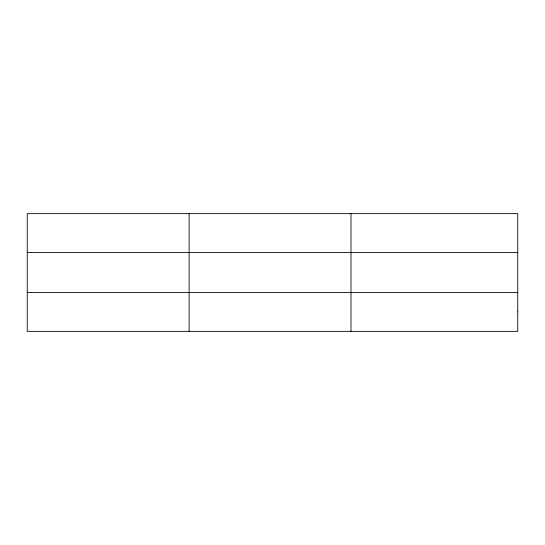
<?xml version="1.0" encoding="UTF-8"?>
<svg xmlns="http://www.w3.org/2000/svg" width="545" height="545" viewBox="0 0 545 545"><rect width="100%" height="100%" fill="white"/><g stroke="black" fill="none" stroke-linecap="round" stroke-linejoin="round"><path stroke-width="0.82" d="M189.115 331.36L189.115 213.64M350.98 331.36L350.98 213.64M27.25 252.485L517.75 252.485M27.25 292.515L517.75 292.515M517.75 311.938L517.75 331.36L27.25 331.36L27.25 213.64L517.75 213.64L517.75 311.938"/></g></svg>
